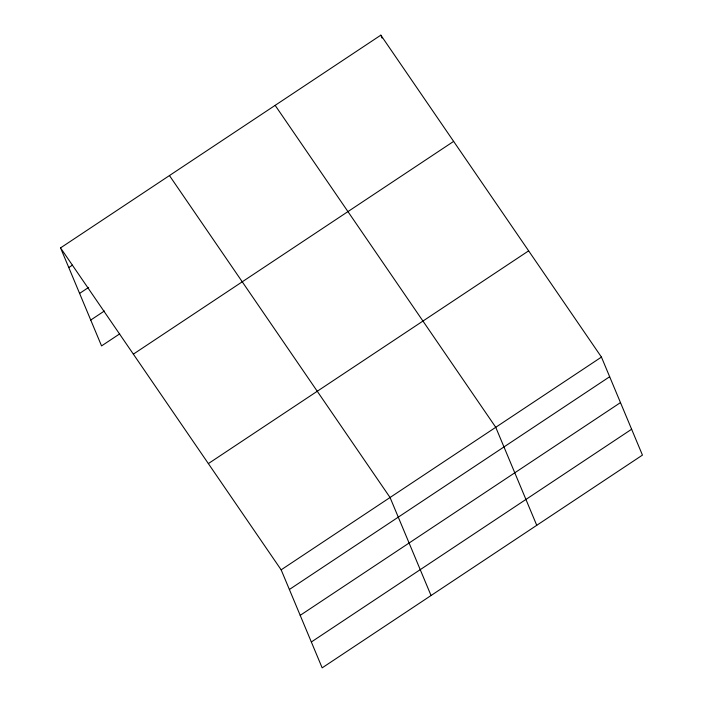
<?xml version="1.0" encoding="UTF-8"?>
<svg xmlns="http://www.w3.org/2000/svg" width="703" height="703" viewBox="0 0 703 703"><rect width="100%" height="100%" fill="white"/><g stroke="black" fill="none" stroke-linecap="round" stroke-linejoin="round"><path stroke-width="1.05" d="M60.555 247.895L380.841 35.15L601.443 357.089L642.445 455.105L322.159 667.85L281.156 569.834L60.555 247.895L101.557 345.911L119.712 333.863M68.78 267.544L72.409 265.136M79.597 293.406L88.666 287.378M90.74 320.05L104.352 311.007M133.359 354.136L453.637 141.391M208.36 463.593L528.638 250.848M281.156 569.834L601.443 357.089M289.381 589.483L609.659 376.738M300.199 615.345L620.477 402.599M311.341 641.988L631.628 429.243M275.145 105.353L495.747 427.292L536.749 525.308M169.449 175.565L390.051 497.496L431.053 595.52M380.841 35.15L382.072 38.094"/></g></svg>
